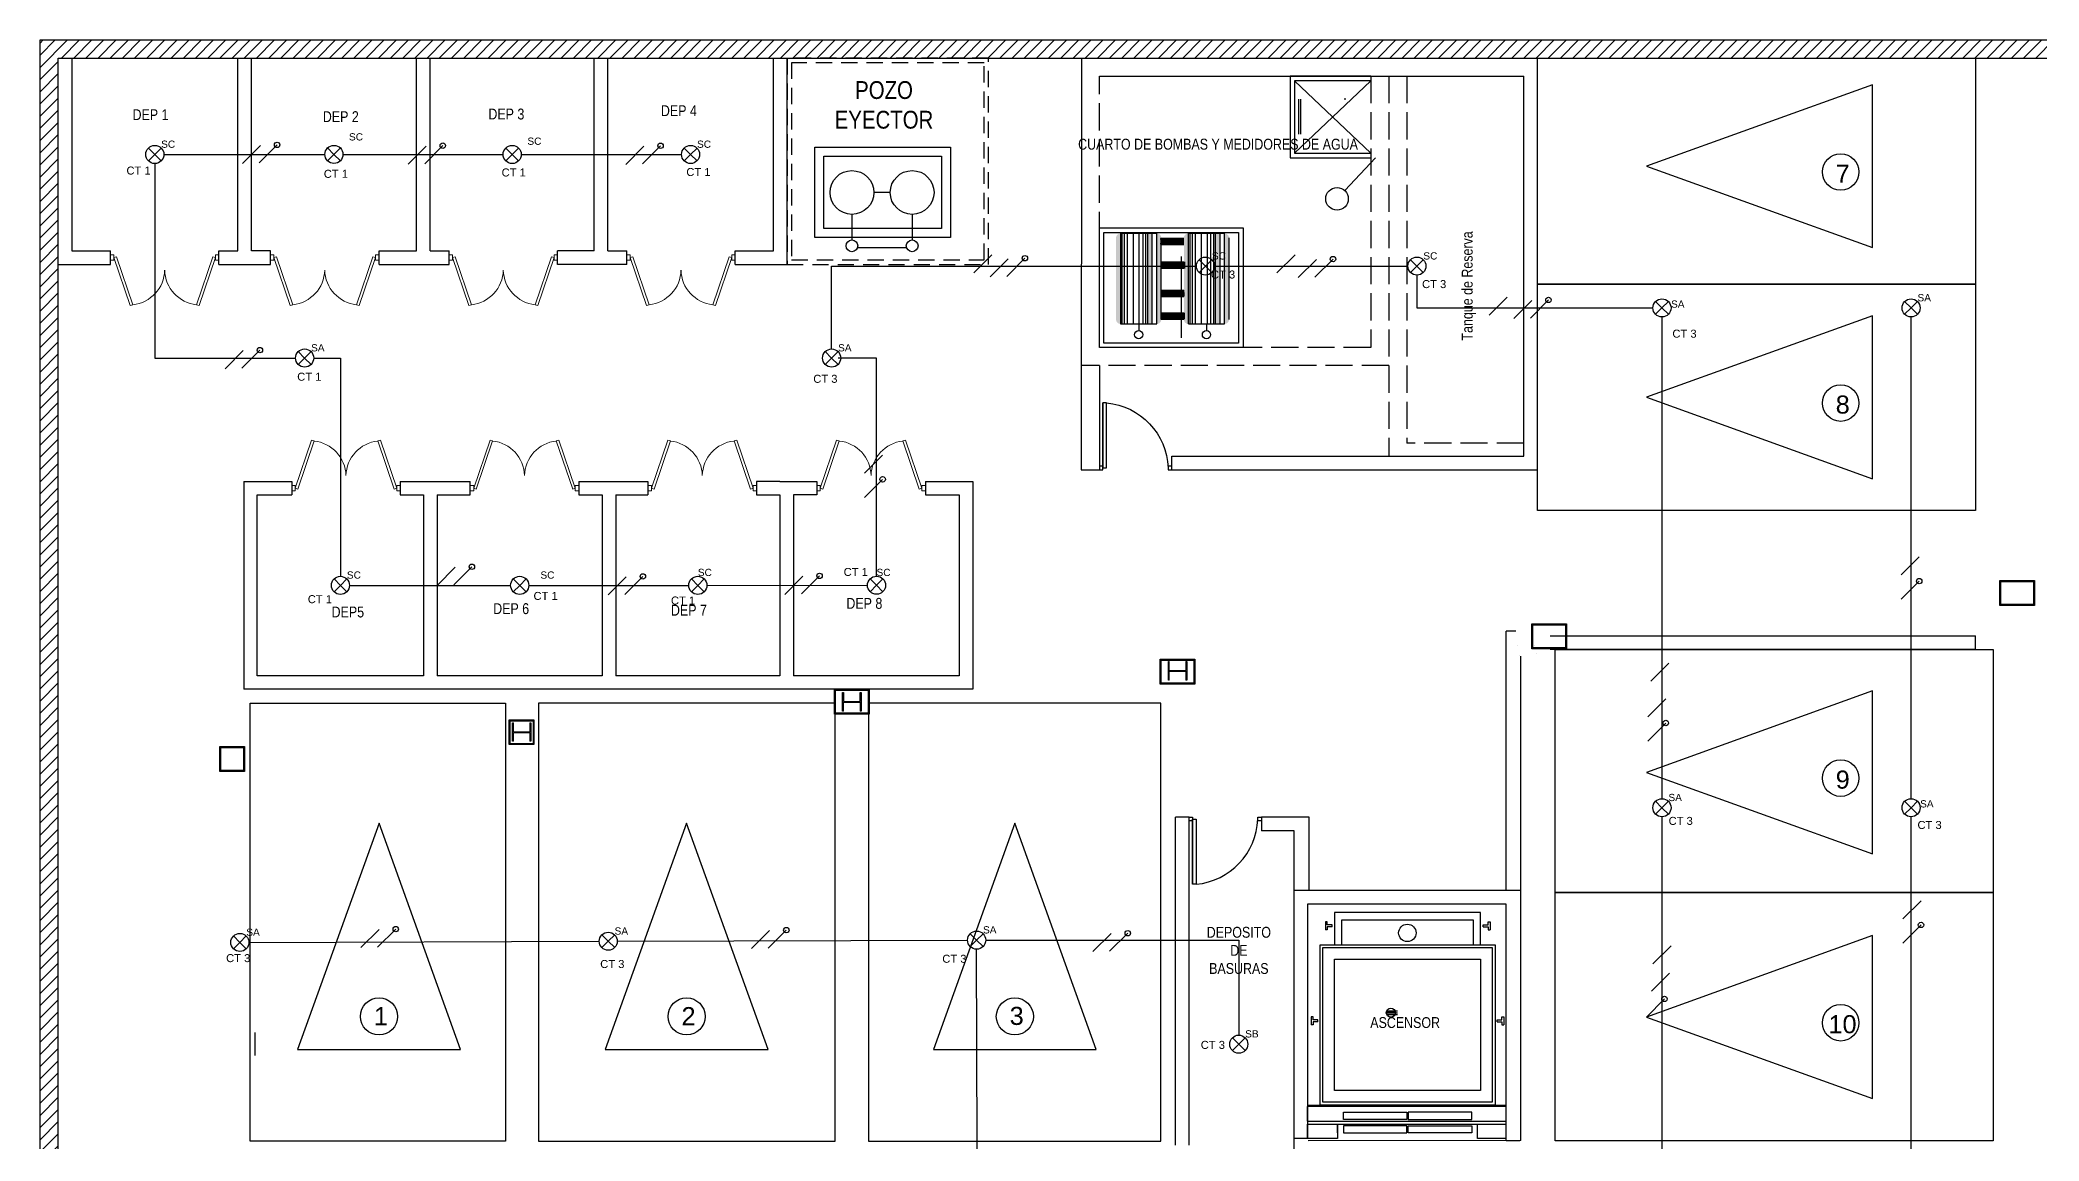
# Model space of a CAD drawing. Header units: metres. Extents: x 0 to 113, y -32 to 21.
# Drawn here: x 19.66 to 41.75, y -21.96 to -9.79 of the extents above; entities that cross this region are included whole.
import ezdxf

# ---------------------------------------------------------------- set-up
doc = ezdxf.new("R2010")
doc.units = ezdxf.units.M
doc.header["$LTSCALE"] = 0.5
doc.linetypes.add('ACAD_ISO02W100', pattern=[15, 12, -3])
for name, color, linetype in [('EDIFICIO', 8, 'Continuous'), ('ENCHUFES', 5, 'Continuous'), ('FASES', 7, 'Continuous'), ('LUMINARIA', 1, 'Continuous'), ('PUNTO LUMINARIA', 7, 'Continuous'), ('TABLA', 7, 'Continuous'), ('TABLERO', 7, 'Continuous'), ('TUBERIA-TECHO-PARED', 7, 'Continuous')]:
    doc.layers.add(name, color=color, linetype=linetype)
doc.layers.add('puertas', color=34, linetype='Continuous', lineweight=9)
doc.styles.get("Standard").update_dxf_attribs({"font": 'arial.ttf'})

# ---------------------------------------------------------------- blocks, each defined once
blk = doc.blocks.new('PUERTA2')
for p, q in [((-0.1, 0.925), (-0.05, 0.925)), ((-0.1, 0.025), (-0.1, 0.925)), ((-0.05, 0.925), (-0.05, 0.025)), ((-0.05, 0.025), (-0.05, 0.925)), ((-1, 0.05), (-0.95, 0.05)), ((-1, 0), (-1, 0.05)), ((-0.95, 0), (-1, 0)), ((-0.95, 0.05), (-0.95, 0.025)), ((-0.95, 0.025), (-0.95, 0)), ((-0.05, 0.025), (-0.1, 0.025)), ((-0.05, 0.05), (0, 0.05)), ((-0.05, 0), (-0.05, 0.05)), ((0, 0), (-0.05, 0)), ((0, 0.05), (0, 0.025)), ((0, 0.025), (0, 0))]:
    blk.add_line(p, q)
blk.add_arc((-0.011, -0.011), 0.94, 95.4546, 177.8185)
blk = doc.blocks.new('pi')
at = {"layer": 'puertas'}
for p, q in [((1300.377, 1044.61), (1300.405, 1044.62)), ((1300.377, 1044.61), (1300.557, 1044.079)), ((1300.405, 1044.62), (1300.586, 1044.089)), ((1301.29, 1044.089), (1301.471, 1044.62)), ((1301.319, 1044.079), (1301.499, 1044.61)), ((1301.499, 1044.61), (1301.471, 1044.62)), ((1301.471, 1044.62), (1301.499, 1044.61)), ((1300.557, 1044.079), (1300.586, 1044.089)), ((1301.29, 1044.089), (1301.319, 1044.079))]:
    blk.add_line(p, q, dxfattribs=at)
for points in [[(1300.338, 1044.641), (1300.377, 1044.641), (1300.377, 1044.58), (1300.338, 1044.58)], [(1301.499, 1044.641), (1301.538, 1044.641), (1301.538, 1044.58), (1301.499, 1044.58)]]:
    blk.add_lwpolyline(points, close=True, dxfattribs=at)
for centre, start, end in [((1300.544, 1044.481), 276.1123, 358.675), ((1301.332, 1044.481), 181.325, 263.8877)]:
    blk.add_arc(centre, 0.394, start, end, dxfattribs=at)
blk = doc.blocks.new('*U140')
at = {"layer": 'LUMINARIA'}
for q in [(-0.071, 0.071), (-0.071, -0.071), (0.071, 0.071), (0.071, -0.071)]:
    blk.add_line((0, 0), q, dxfattribs=at)
blk.add_circle((0, 0), 0.1, dxfattribs=at)
blk = doc.blocks.new('*U141')
at = {"layer": 'LUMINARIA'}
for q in [(-0.071, 0.071), (-0.071, -0.071), (0.071, 0.071), (0.071, -0.071)]:
    blk.add_line((0, 0), q, dxfattribs=at)
blk.add_circle((0, 0), 0.1, dxfattribs=at)
blk = doc.blocks.new('*U142')
at = {"layer": 'LUMINARIA'}
for q in [(-0.071, 0.071), (-0.071, -0.071), (0.071, 0.071), (0.071, -0.071)]:
    blk.add_line((0, 0), q, dxfattribs=at)
blk.add_circle((0, 0), 0.1, dxfattribs=at)
blk = doc.blocks.new('*U143')
at = {"layer": 'LUMINARIA'}
for q in [(-0.071, 0.071), (-0.071, -0.071), (0.071, 0.071), (0.071, -0.071)]:
    blk.add_line((0, 0), q, dxfattribs=at)
blk.add_circle((0, 0), 0.1, dxfattribs=at)
blk = doc.blocks.new('*U144')
at = {"layer": 'LUMINARIA'}
for q in [(-0.071, 0.071), (-0.071, -0.071), (0.071, 0.071), (0.071, -0.071)]:
    blk.add_line((0, 0), q, dxfattribs=at)
blk.add_circle((0, 0), 0.1, dxfattribs=at)
blk = doc.blocks.new('*U145')
at = {"layer": 'LUMINARIA'}
for q in [(-0.071, 0.071), (-0.071, -0.071), (0.071, 0.071), (0.071, -0.071)]:
    blk.add_line((0, 0), q, dxfattribs=at)
blk.add_circle((0, 0), 0.1, dxfattribs=at)
blk = doc.blocks.new('*U146')
at = {"layer": 'LUMINARIA'}
for q in [(-0.071, 0.071), (-0.071, -0.071), (0.071, 0.071), (0.071, -0.071)]:
    blk.add_line((0, 0), q, dxfattribs=at)
blk.add_circle((0, 0), 0.1, dxfattribs=at)
blk = doc.blocks.new('*U147')
at = {"layer": 'LUMINARIA'}
for q in [(-0.071, 0.071), (-0.071, -0.071), (0.071, 0.071), (0.071, -0.071)]:
    blk.add_line((0, 0), q, dxfattribs=at)
blk.add_circle((0, 0), 0.1, dxfattribs=at)
blk = doc.blocks.new('*U148')
at = {"layer": 'LUMINARIA'}
for q in [(-0.071, 0.071), (-0.071, -0.071), (0.071, 0.071), (0.071, -0.071)]:
    blk.add_line((0, 0), q, dxfattribs=at)
blk.add_circle((0, 0), 0.1, dxfattribs=at)
blk = doc.blocks.new('*U149')
at = {"layer": 'LUMINARIA'}
for q in [(-0.071, 0.071), (-0.071, -0.071), (0.071, 0.071), (0.071, -0.071)]:
    blk.add_line((0, 0), q, dxfattribs=at)
blk.add_circle((0, 0), 0.1, dxfattribs=at)
blk = doc.blocks.new('*U150')
at = {"layer": 'LUMINARIA'}
for q in [(-0.071, 0.071), (-0.071, -0.071), (0.071, 0.071), (0.071, -0.071)]:
    blk.add_line((0, 0), q, dxfattribs=at)
blk.add_circle((0, 0), 0.1, dxfattribs=at)
blk = doc.blocks.new('*U156')
at = {"layer": 'LUMINARIA'}
for q in [(-0.071, 0.071), (-0.071, -0.071), (0.071, 0.071), (0.071, -0.071)]:
    blk.add_line((0, 0), q, dxfattribs=at)
blk.add_circle((0, 0), 0.1, dxfattribs=at)
blk = doc.blocks.new('*U157')
at = {"layer": 'LUMINARIA'}
for q in [(-0.071, 0.071), (-0.071, -0.071), (0.071, 0.071), (0.071, -0.071)]:
    blk.add_line((0, 0), q, dxfattribs=at)
blk.add_circle((0, 0), 0.1, dxfattribs=at)
blk = doc.blocks.new('*U160')
at = {"layer": 'LUMINARIA'}
for q in [(-0.071, 0.071), (-0.071, -0.071), (0.071, 0.071), (0.071, -0.071)]:
    blk.add_line((0, 0), q, dxfattribs=at)
blk.add_circle((0, 0), 0.1, dxfattribs=at)
blk = doc.blocks.new('*U161')
at = {"layer": 'LUMINARIA'}
for q in [(-0.071, 0.071), (-0.071, -0.071), (0.071, 0.071), (0.071, -0.071)]:
    blk.add_line((0, 0), q, dxfattribs=at)
blk.add_circle((0, 0), 0.1, dxfattribs=at)
blk = doc.blocks.new('*U169')
at = {"layer": 'LUMINARIA'}
for q in [(-0.071, 0.071), (-0.071, -0.071), (0.071, 0.071), (0.071, -0.071)]:
    blk.add_line((0, 0), q, dxfattribs=at)
blk.add_circle((0, 0), 0.1, dxfattribs=at)
blk = doc.blocks.new('*U170')
at = {"layer": 'LUMINARIA'}
for q in [(-0.071, 0.071), (-0.071, -0.071), (0.071, 0.071), (0.071, -0.071)]:
    blk.add_line((0, 0), q, dxfattribs=at)
blk.add_circle((0, 0), 0.1, dxfattribs=at)
blk = doc.blocks.new('*U171')
at = {"layer": 'LUMINARIA'}
for q in [(-0.071, 0.071), (-0.071, -0.071), (0.071, 0.071), (0.071, -0.071)]:
    blk.add_line((0, 0), q, dxfattribs=at)
blk.add_circle((0, 0), 0.1, dxfattribs=at)
blk = doc.blocks.new('*U172')
at = {"layer": 'LUMINARIA'}
for q in [(-0.071, 0.071), (-0.071, -0.071), (0.071, 0.071), (0.071, -0.071)]:
    blk.add_line((0, 0), q, dxfattribs=at)
blk.add_circle((0, 0), 0.1, dxfattribs=at)
blk = doc.blocks.new('*U183')
at = {"layer": 'LUMINARIA'}
for q in [(-0.071, 0.071), (-0.071, -0.071), (0.071, 0.071), (0.071, -0.071)]:
    blk.add_line((0, 0), q, dxfattribs=at)
blk.add_circle((0, 0), 0.1, dxfattribs=at)
blk = doc.blocks.new('FASE')
at = {"layer": 'FASES', "ltscale": 0.5}
blk.add_line((-0.1, -0.1), (0.1, 0.1), dxfattribs=at)
blk = doc.blocks.new('FASE NEUTRO')
at = {"layer": 'FASES', "ltscale": 0.5}
h = blk.add_hatch(dxfattribs=at)
h.set_pattern_fill('ANGLE', color=256)
h.set_pattern_definition([(0, (0, 0), (0, 6.985), [5.08, -1.905]), (90, (0, 0), (-6.985, 4e-16), [5.08, -1.905])])
h.paths.add_polyline_path([(0.07, 0.1, 1), (0.13, 0.1, 1)])
blk.add_lwpolyline([(-0.1, -0.1), (0.1, 0.1)], dxfattribs=at)
blk.add_circle((0.1, 0.1), 0.03, dxfattribs=at)
blk = doc.blocks.new('Tomacorriente de dos fases con neutro (208V)')
at = {"layer": 'ENCHUFES', "lineweight": 100}
h = blk.add_hatch(color=256, dxfattribs=at)
h.dxf.hatch_style = 1
h.paths.add_polyline_path([(0.045, 0.021), (-0.045, 0.021, 0.109518), (-0.05, 0), (0.05, 0, 0.109518)])
at = {"layer": 'ENCHUFES'}
for p, q in [((-0.05, 0), (0.075, 0)), ((-0.045, 0.021), (0.074, 0.021)), ((-0.045, -0.021), (0.074, -0.021))]:
    blk.add_line(p, q, dxfattribs=at)
blk.add_circle((0, 0), 0.05, dxfattribs=at)

msp = doc.modelspace()

# ---------------------------------------------------------------- hatches: boundary and pattern name
at = {"layer": 'EDIFICIO'}
h = msp.add_hatch(dxfattribs=at)
h.set_pattern_fill('ANSI31', color=252, scale=0.03, style=0)
h.set_pattern_definition([(45, (-695.46298, -1140.23354), (-0.067351921, 0.067351921), [])])
h.paths.add_polyline_path([(50.625, -9.787), (19.658, -9.787), (19.658, -12.619), (19.658, -18.056), (19.658, -32.21), (41.512, -32.21), (55.528, -32.21), (55.528, -15.141, 0.387418)])
h.paths.add_polyline_path([(50.616, -9.987, -0.386911), (55.328, -15.142), (55.328, -32.01), (41.512, -32.01), (19.858, -32.01), (19.858, -18.056), (19.858, -12.619), (19.858, -9.987)], flags=16)
at = {"layer": 'EDIFICIO', "linetype": 'ByBlock', "ltscale": 0.03}
h = msp.add_hatch(color=252, dxfattribs=at)
h.paths.add_polyline_path([(31.602, -11.926, 0.414214), (31.552, -11.976), (31.552, -12.589), (31.602, -12.589)])
h.paths.add_polyline_path([(31.602, -12.589), (31.552, -12.589), (31.552, -12.789), (31.602, -12.789)])
h.paths.add_polyline_path([(31.602, -12.789), (31.552, -12.789), (31.552, -12.876, 0.414214), (31.602, -12.926)])
h.paths.add_polyline_path([(31.902, -12.589), (31.952, -12.589), (31.952, -11.926), (31.902, -11.926)])
h.paths.add_polyline_path([(31.952, -12.589), (31.902, -12.589), (31.902, -12.789), (31.952, -12.789)])
h.paths.add_polyline_path([(31.952, -12.789), (31.902, -12.789), (31.902, -12.926), (31.952, -12.926)])
h.paths.add_polyline_path([(32.002, -12.589), (32.052, -12.589), (32.052, -11.976, 0.414214), (32.002, -11.926)])
h.paths.add_polyline_path([(32.052, -12.589), (32.002, -12.589), (32.002, -12.789), (32.052, -12.789)])
h.paths.add_polyline_path([(32.002, -12.926, 0.414214), (32.052, -12.876), (32.052, -12.789), (32.002, -12.789)])
h.paths.add_polyline_path([(32.351, -11.926, 0.414214), (32.301, -11.976), (32.301, -12.589), (32.351, -12.589)])
h.paths.add_polyline_path([(32.351, -12.589), (32.301, -12.589), (32.301, -12.789), (32.351, -12.789)])
h.paths.add_polyline_path([(32.351, -12.789), (32.301, -12.789), (32.301, -12.876, 0.414214), (32.351, -12.926)])
h.paths.add_polyline_path([(32.701, -11.926), (32.651, -11.926), (32.651, -12.589), (32.701, -12.589)])
h.paths.add_polyline_path([(32.701, -12.589), (32.651, -12.589), (32.651, -12.789), (32.701, -12.789)])
h.paths.add_polyline_path([(32.701, -12.789), (32.651, -12.789), (32.651, -12.926), (32.701, -12.926)])
h.paths.add_polyline_path([(32.801, -11.976, 0.414214), (32.751, -11.926), (32.751, -12.589), (32.801, -12.589)])
h.paths.add_polyline_path([(32.801, -12.589), (32.751, -12.589), (32.751, -12.789), (32.801, -12.789)])
h.paths.add_polyline_path([(32.801, -12.789), (32.751, -12.789), (32.751, -12.926, 0.414214), (32.801, -12.876)])

# ---------------------------------------------------------------- linework, layer by layer
at = {"layer": 'EDIFICIO', "color": 252}
for p, q in [((20.008, -9.987), (20.008, -12.118)), ((21.846, -12.118), (21.846, -9.987)), ((21.996, -12.118), (21.996, -9.987)), ((23.819, -12.118), (23.819, -9.987)), ((23.969, -12.118), (23.969, -9.987)), ((25.784, -12.118), (25.784, -9.987)), ((25.934, -12.118), (25.934, -9.987)), ((27.765, -12.118), (27.765, -9.988)), ((27.915, -12.268), (27.915, -9.988)), ((31.168, -9.987), (31.167, -14.538)), ((31.167, -9.987), (36.209, -9.987)), ((36.209, -14.538), (36.209, -9.987)), ((31.367, -10.187), (36.059, -10.187)), ((36.059, -14.388), (36.059, -10.187)), ((20.008, -12.118), (20.436, -12.118)), ((20.436, -12.268), (20.436, -12.118)), ((21.636, -12.118), (21.846, -12.118)), ((21.636, -12.268), (21.636, -12.118)), ((22.205, -12.118), (21.996, -12.118)), ((22.205, -12.268), (22.205, -12.118)), ((23.405, -12.118), (23.819, -12.118)), ((23.405, -12.268), (23.405, -12.118)), ((23.969, -12.118), (24.179, -12.118)), ((24.179, -12.268), (24.179, -12.118)), ((25.784, -12.118), (25.379, -12.118)), ((25.379, -12.268), (25.379, -12.118)), ((25.934, -12.118), (26.143, -12.118)), ((26.143, -12.268), (26.143, -12.118)), ((27.343, -12.118), (27.765, -12.118)), ((27.343, -12.268), (27.343, -12.118)), ((19.858, -12.268), (20.436, -12.268)), ((21.636, -12.268), (22.205, -12.268)), ((23.405, -12.268), (24.179, -12.268)), ((26.143, -12.268), (25.379, -12.268)), ((27.343, -12.268), (27.915, -12.268)), ((31.367, -13.387), (31.367, -14.538)), ((31.167, -14.538), (31.367, -14.538)), ((32.167, -14.388), (36.059, -14.388)), ((32.167, -14.538), (32.167, -14.388)), ((32.167, -14.538), (36.209, -14.538)), ((21.91, -14.667), (22.44, -14.667)), ((21.91, -14.667), (21.91, -16.965)), ((22.44, -14.667), (22.44, -14.817)), ((23.64, -14.667), (24.413, -14.667)), ((23.64, -14.667), (23.64, -14.817)), ((24.413, -14.817), (24.413, -14.667)), ((25.613, -14.667), (26.378, -14.667)), ((25.613, -14.667), (25.613, -14.817)), ((26.378, -14.667), (26.378, -14.817)), ((27.836, -14.667), (27.578, -14.667)), ((27.578, -14.667), (27.578, -14.817)), ((27.836, -14.667), (27.986, -14.667)), ((27.986, -14.667), (28.244, -14.667)), ((28.244, -14.667), (28.244, -14.817)), ((29.444, -14.667), (29.967, -14.667)), ((29.444, -14.667), (29.444, -14.817)), ((29.967, -14.667), (29.967, -16.965)), ((22.06, -16.815), (22.06, -14.817)), ((22.06, -14.817), (22.44, -14.817)), ((23.64, -14.817), (23.898, -14.817)), ((23.898, -14.817), (23.898, -16.815)), ((24.048, -14.817), (24.048, -16.815)), ((24.048, -14.817), (24.413, -14.817)), ((25.613, -14.817), (25.871, -14.817)), ((25.613, -14.817), (25.871, -14.817)), ((25.871, -14.817), (25.871, -16.815)), ((26.021, -14.817), (26.021, -16.815)), ((26.021, -14.817), (26.378, -14.817)), ((27.578, -14.817), (27.836, -14.817)), ((27.836, -14.817), (27.836, -16.815)), ((27.986, -14.817), (27.986, -16.815)), ((28.244, -14.817), (27.986, -14.817)), ((29.444, -14.817), (29.817, -14.817)), ((29.817, -14.817), (29.817, -16.815)), ((35.864, -19.19), (35.864, -16.323)), ((35.969, -16.323), (35.864, -16.323)), ((36.202, -16.571), (36.202, -16.571)), ((36.349, -16.373), (41.052, -16.373)), ((36.349, -16.523), (41.052, -16.523)), ((41.052, -16.523), (41.052, -16.373)), ((32.14, -16.758), (32.14, -16.659)), ((32.14, -16.758), (32.14, -16.659)), ((32.14, -16.758), (32.323, -16.758)), ((32.14, -16.863), (32.14, -16.764)), ((32.14, -16.863), (32.14, -16.764)), ((32.14, -16.764), (32.323, -16.764)), ((32.323, -16.659), (32.323, -16.758)), ((32.323, -16.659), (32.323, -16.758)), ((32.323, -16.764), (32.323, -16.863)), ((32.323, -16.764), (32.323, -16.863)), ((36.014, -16.589), (36.014, -16.589)), ((36.024, -19.19), (36.024, -16.599)), ((29.967, -16.965), (21.91, -16.965)), ((23.898, -16.815), (22.06, -16.815)), ((29.967, -16.965), (23.891, -16.965)), ((25.871, -16.815), (24.048, -16.815)), ((27.836, -16.815), (26.021, -16.815)), ((29.817, -16.815), (27.986, -16.815)), ((28.539, -17.001), (28.539, -17.1)), ((28.539, -17.001), (28.539, -17.1)), ((28.722, -17.1), (28.722, -17.001)), ((28.722, -17.1), (28.722, -17.001)), ((28.733, -17.001), (28.733, -17.205)), ((28.539, -17.1), (28.722, -17.1)), ((28.539, -17.205), (28.539, -17.106)), ((28.539, -17.205), (28.539, -17.106)), ((28.539, -17.106), (28.722, -17.106)), ((28.722, -17.106), (28.722, -17.205)), ((28.722, -17.106), (28.722, -17.205)), ((28.817, -17.125), (28.817, -17.125)), ((28.817, -17.136), (28.817, -17.136)), ((24.89, -17.435), (24.89, -17.336)), ((24.89, -17.435), (25.073, -17.435)), ((24.89, -17.54), (24.89, -17.441)), ((24.89, -17.441), (25.073, -17.441)), ((25.073, -17.336), (25.073, -17.435)), ((25.073, -17.441), (25.073, -17.54)), ((32.208, -22.004), (32.208, -18.38)), ((32.358, -18.38), (32.208, -18.38)), ((32.358, -22.004), (32.358, -18.38)), ((33.118, -18.39), (33.118, -18.39)), ((33.685, -18.38), (33.158, -18.38)), ((33.158, -18.38), (33.158, -18.53)), ((33.519, -18.53), (33.158, -18.53)), ((33.519, -23.218), (33.519, -18.529)), ((33.685, -19.19), (33.685, -18.38)), ((36.014, -19.19), (33.519, -19.19)), ((36.024, -21.954), (36.024, -19.19)), ((33.669, -19.34), (33.669, -21.932)), ((35.864, -19.34), (33.669, -19.34)), ((35.864, -21.954), (35.864, -19.34)), ((33.886, -19.537), (33.866, -19.537)), ((33.866, -19.537), (33.866, -19.625)), ((33.886, -19.625), (33.866, -19.625)), ((33.886, -19.57), (33.886, -19.537)), ((33.94, -19.57), (33.886, -19.57)), ((33.94, -19.591), (33.886, -19.591)), ((33.886, -19.591), (33.886, -19.625)), ((33.94, -19.591), (33.94, -19.57)), ((35.611, -19.591), (35.611, -19.57)), ((35.611, -19.57), (35.665, -19.57)), ((35.611, -19.591), (35.665, -19.591)), ((35.665, -19.57), (35.665, -19.537)), ((35.665, -19.537), (35.685, -19.537)), ((35.665, -19.591), (35.665, -19.625)), ((35.665, -19.625), (35.685, -19.625)), ((35.685, -19.537), (35.685, -19.625)), ((22.033, -20.76), (22.033, -21.012)), ((33.73, -20.586), (33.71, -20.586)), ((33.71, -20.586), (33.71, -20.675)), ((33.73, -20.675), (33.71, -20.675)), ((33.73, -20.619), (33.73, -20.586)), ((33.783, -20.619), (33.73, -20.619)), ((33.783, -20.641), (33.73, -20.641)), ((33.73, -20.641), (33.73, -20.675)), ((33.783, -20.641), (33.783, -20.619)), ((35.763, -20.619), (35.817, -20.619)), ((35.763, -20.641), (35.763, -20.619)), ((35.763, -20.641), (35.817, -20.641)), ((35.817, -20.619), (35.817, -20.586)), ((35.817, -20.586), (35.837, -20.586)), ((35.817, -20.641), (35.817, -20.675)), ((35.817, -20.675), (35.837, -20.675)), ((35.837, -20.586), (35.837, -20.675)), ((33.669, -21.738), (33.669, -21.577)), ((35.862, -21.738), (35.862, -21.577)), ((33.669, -21.932), (33.669, -21.771)), ((33.669, -21.932), (33.669, -21.771)), ((34, -21.868), (34, -21.771)), ((34, -21.771), (34, -21.932)), ((35.547, -21.932), (35.547, -21.771)), ((35.862, -21.932), (35.862, -21.771)), ((35.862, -21.932), (35.862, -21.771)), ((33.669, -21.932), (33.519, -21.932)), ((36.024, -21.954), (33.675, -21.957)), ((35.866, -21.954), (35.864, -21.954)), ((35.864, -21.954), (36.014, -21.954))]:
    msp.add_line(p, q, dxfattribs=at)
at = {"layer": 'EDIFICIO', "color": 252, "linetype": 'ACAD_ISO02W100', "ltscale": 0.03}
msp.add_line((27.965, -10.038), (27.965, -12.218), dxfattribs=at)
at = {"layer": 'EDIFICIO', "color": 252, "linetype": 'ACAD_ISO02W100', "ltscale": 0.05}
for p, q in [((31.367, -13.187), (31.368, -10.187)), ((31.367, -10.187), (34.367, -10.187)), ((34.367, -10.187), (34.367, -13.187)), ((34.567, -10.187), (34.567, -14.388)), ((34.767, -10.187), (34.767, -14.246)), ((34.367, -13.187), (31.367, -13.187)), ((34.567, -13.387), (31.167, -13.387)), ((36.059, -14.246), (34.767, -14.246))]:
    msp.add_line(p, q, dxfattribs=at)
at = {"layer": 'EDIFICIO', "color": 252, "linetype": 'ByBlock'}
for p, q in [((34.367, -10.187), (33.475, -10.187)), ((33.475, -10.187), (33.475, -11.089)), ((34.367, -10.237), (33.525, -10.237)), ((33.525, -10.237), (33.525, -11.039)), ((34.367, -10.237), (33.525, -11.039)), ((33.525, -10.237), (34.367, -11.039)), ((33.573, -10.827), (33.573, -10.441)), ((33.59, -10.441), (33.59, -10.827)), ((34.09, -10.441), (34.073, -10.441)), ((33.525, -11.039), (34.367, -11.039)), ((33.475, -11.089), (34.367, -11.089)), ((34.421, -11.089), (34.08, -11.452)), ((31.62, -12.926), (31.62, -11.926)), ((31.644, -12.926), (31.644, -11.926)), ((31.677, -12.926), (31.677, -11.926)), ((31.744, -12.926), (31.744, -11.926)), ((31.809, -12.926), (31.809, -11.926)), ((31.85, -12.926), (31.85, -11.926)), ((31.882, -12.926), (31.882, -11.926)), ((32.372, -12.926), (32.372, -11.926)), ((32.395, -12.926), (32.395, -11.926)), ((32.429, -12.926), (32.429, -11.926)), ((32.495, -12.926), (32.495, -11.926)), ((32.561, -12.926), (32.561, -11.926)), ((32.601, -12.926), (32.601, -11.926)), ((32.633, -12.926), (32.633, -11.926)), ((32.301, -11.989), (32.038, -11.989)), ((32.301, -12.041), (32.038, -12.041)), ((32.301, -11.984), (32.048, -11.984)), ((32.301, -12.045), (32.048, -12.045)), ((32.301, -11.996), (32.049, -11.996)), ((32.301, -12.009), (32.05, -12.009)), ((32.301, -12.022), (32.05, -12.022)), ((32.301, -12.035), (32.05, -12.035)), ((32.301, -11.98), (32.052, -11.98)), ((32.301, -12.05), (32.052, -12.05)), ((32.301, -12.242), (32.052, -12.242)), ((32.314, -12.246), (32.052, -12.246)), ((32.304, -12.251), (32.052, -12.251)), ((32.315, -12.258), (32.052, -12.258)), ((32.316, -12.271), (32.052, -12.271)), ((32.316, -12.284), (32.052, -12.284)), ((32.316, -12.297), (32.052, -12.297)), ((32.304, -12.303), (32.052, -12.303)), ((32.314, -12.308), (32.052, -12.308)), ((32.301, -12.312), (32.052, -12.312)), ((32.301, -12.566), (32.047, -12.566)), ((32.301, -12.557), (32.052, -12.557)), ((32.305, -12.561), (32.052, -12.561)), ((32.306, -12.573), (32.052, -12.573)), ((32.307, -12.586), (32.052, -12.586)), ((32.301, -12.618), (32.047, -12.618)), ((32.307, -12.599), (32.052, -12.599)), ((32.308, -12.612), (32.052, -12.612)), ((32.305, -12.622), (32.052, -12.622)), ((32.301, -12.627), (32.052, -12.627)), ((32.301, -12.806), (32.052, -12.806)), ((32.311, -12.81), (32.052, -12.81)), ((32.301, -12.815), (32.052, -12.815)), ((31.802, -12.926), (31.802, -12.999)), ((32.311, -12.822), (32.052, -12.822)), ((32.313, -12.835), (32.052, -12.835)), ((32.313, -12.848), (32.052, -12.848)), ((32.313, -12.861), (32.052, -12.861)), ((32.301, -12.867), (32.052, -12.867)), ((32.311, -12.871), (32.052, -12.871)), ((32.301, -12.876), (32.052, -12.876)), ((32.301, -12.876), (32.052, -12.876)), ((32.551, -12.926), (32.551, -12.999))]:
    msp.add_line(p, q, dxfattribs=at)
at = {"layer": 'EDIFICIO', "color": 252, "ltscale": 0.001}
for p, q in [((28.221, -11.972), (28.221, -10.972)), ((28.221, -10.972), (29.721, -10.972)), ((29.721, -10.972), (29.721, -11.972)), ((28.321, -11.872), (28.321, -11.072)), ((28.321, -11.072), (29.621, -11.072)), ((29.621, -11.072), (29.621, -11.872)), ((29.056, -11.473), (28.874, -11.473)), ((29.621, -11.872), (28.321, -11.872)), ((28.632, -11.716), (28.632, -11.998)), ((29.298, -11.716), (29.298, -11.998)), ((29.721, -11.972), (28.221, -11.972))]:
    msp.add_line(p, q, dxfattribs=at)
at = {"layer": 'EDIFICIO', "color": 252, "linetype": 'ByBlock', "ltscale": 0.03}
for p, q in [((31.602, -11.926), (31.602, -12.926)), ((32.002, -11.926), (31.602, -11.926)), ((31.902, -12.926), (31.902, -11.926)), ((31.952, -12.926), (31.952, -11.926)), ((32.002, -12.926), (32.002, -11.926)), ((32.351, -12.926), (32.351, -11.926)), ((32.751, -11.926), (32.351, -11.926)), ((32.651, -12.926), (32.651, -11.926)), ((32.701, -12.926), (32.701, -11.926)), ((32.751, -12.926), (32.751, -11.926)), ((32.052, -12.876), (32.052, -11.976)), ((32.801, -12.876), (32.801, -11.976)), ((32.272, -12.18), (32.272, -13.08)), ((31.602, -12.926), (32.002, -12.926)), ((32.351, -12.926), (32.751, -12.926))]:
    msp.add_line(p, q, dxfattribs=at)
at = {"layer": 'EDIFICIO', "color": 252, "ltscale": 6}
msp.add_line((28.694, -12.082), (29.236, -12.082), dxfattribs=at)
at = {"layer": 'EDIFICIO', "color": 252, "ltscale": 0.05}
for p, q in [((35.991, -16.477), (35.991, -16.477)), ((36.173, -16.477), (36.173, -16.477))]:
    msp.add_line(p, q, dxfattribs=at)
at = {"layer": 'EDIFICIO', "color": 252}
msp.add_lwpolyline([(55.528, -15.141), (55.528, -32.21), (41.512, -32.21), (19.658, -32.21), (19.658, -18.056), (19.658, -12.619), (19.658, -9.787), (50.625, -9.787, -0.387418), (55.528, -15.141)], format="xyb", dxfattribs=at)
msp.add_lwpolyline([(55.528, -15.141), (55.528, -32.21), (41.512, -32.21), (19.658, -32.21), (19.658, -18.056), (19.658, -12.619), (19.658, -9.787), (50.625, -9.787, -0.387418), (55.528, -15.141)], format="xyb", dxfattribs=at)
msp.add_lwpolyline([(55.528, -15.141), (55.528, -32.21), (41.512, -32.21), (19.658, -32.21), (19.658, -18.056), (19.658, -12.619), (19.658, -9.787), (50.625, -9.787, -0.387418), (55.528, -15.141)], format="xyb", dxfattribs=at)
msp.add_lwpolyline([(55.328, -15.142), (55.328, -32.01), (41.512, -32.01), (19.858, -32.01), (19.858, -18.056), (19.858, -12.619), (19.858, -9.987), (50.616, -9.987, -0.386911)], format="xyb", close=True, dxfattribs=at)
at = {"layer": 'EDIFICIO', "color": 252, "linetype": 'ACAD_ISO02W100', "ltscale": 0.03}
for points in [[(27.915, -9.988), (27.915, -12.268), (30.143, -12.268), (30.143, -9.988)], [(27.965, -10.038), (27.965, -12.218), (30.093, -12.218), (30.093, -10.038)]]:
    msp.add_lwpolyline(points, close=True, dxfattribs=at)
at = {"layer": 'EDIFICIO', "color": 252}
for points in [[(36.209, -12.487), (36.209, -9.987), (41.052, -9.987), (41.052, -12.487)], [(37.413, -11.183), (39.913, -12.083), (39.913, -10.283)], [(36.209, -14.987), (36.209, -12.487), (41.052, -12.487), (41.052, -14.987)], [(37.413, -13.737), (39.913, -14.637), (39.913, -12.837)], [(41.703, -16.039), (41.322, -16.039), (41.322, -15.763), (41.703, -15.763)], [(36.53, -16.518), (36.149, -16.518), (36.149, -16.242), (36.53, -16.242)], [(36.405, -19.21), (36.405, -16.524), (41.248, -16.524), (41.248, -19.21)], [(32.421, -16.907), (32.041, -16.907), (32.041, -16.632), (32.421, -16.632)], [(28.822, -17.24), (28.441, -17.24), (28.441, -16.965), (28.822, -16.965)], [(28.822, -17.24), (28.441, -17.24), (28.441, -16.965), (28.822, -16.965)], [(37.413, -17.883), (39.913, -18.783), (39.913, -16.983)], [(21.981, -17.118), (24.802, -17.118), (24.802, -21.961), (21.981, -21.961)], [(28.447, -17.118), (25.168, -17.118), (25.168, -21.961), (28.447, -21.961)], [(32.047, -17.118), (28.816, -17.117), (28.816, -21.96), (32.047, -21.96)], [(24.845, -17.303), (25.118, -17.303), (25.118, -17.577), (24.845, -17.577)], [(24.845, -17.303), (25.118, -17.303), (25.118, -17.577), (24.845, -17.577)], [(21.646, -17.599), (21.919, -17.599), (21.919, -17.873), (21.646, -17.873)], [(21.646, -17.599), (21.919, -17.599), (21.919, -17.873), (21.646, -17.873)], [(23.405, -18.446), (22.505, -20.946), (24.305, -20.946)], [(26.805, -18.446), (25.905, -20.946), (27.705, -20.946)], [(30.433, -18.446), (29.533, -20.946), (31.333, -20.946)], [(36.405, -21.956), (36.405, -19.21), (41.248, -19.21), (41.248, -21.956)], [(33.806, -19.788), (35.741, -19.788), (35.741, -21.561), (33.806, -21.561)], [(33.839, -19.82), (35.709, -19.82), (35.709, -21.529), (33.839, -21.529)], [(37.413, -20.588), (39.913, -21.488), (39.913, -19.688)], [(33.968, -19.949), (35.58, -19.949), (35.58, -21.4), (33.968, -21.4)], [(34.064, -21.641), (34.766, -21.641), (34.766, -21.72), (34.064, -21.72)], [(35.483, -21.641), (34.782, -21.641), (34.782, -21.72), (35.483, -21.72)], [(34.064, -21.868), (34.766, -21.868), (34.766, -21.789), (34.064, -21.789)], [(35.483, -21.868), (34.782, -21.868), (34.782, -21.789), (35.483, -21.789)]]:
    msp.add_lwpolyline(points, close=True, dxfattribs=at)
at = {"layer": 'EDIFICIO', "color": 252, "linetype": 'ByBlock'}
for points in [[(32.955, -11.865), (32.955, -13.187), (31.367, -13.187), (31.367, -11.865)], [(32.905, -11.915), (32.905, -13.137), (31.417, -13.137), (31.417, -11.915)]]:
    msp.add_lwpolyline(points, close=True, dxfattribs=at)
at = {"layer": 'EDIFICIO', "color": 252}
for points in [[(41.693, -16.029), (41.332, -16.029), (41.332, -15.773), (41.693, -15.773), (41.693, -16.029)], [(36.52, -16.508), (36.159, -16.508), (36.159, -16.252), (36.52, -16.252), (36.52, -16.508)], [(32.411, -16.897), (32.051, -16.897), (32.051, -16.642), (32.411, -16.642), (32.411, -16.897)], [(32.14, -16.863), (32.13, -16.863), (32.13, -16.659), (32.14, -16.659)], [(32.323, -16.659), (32.334, -16.659), (32.334, -16.863), (32.323, -16.863)], [(28.812, -17.23), (28.451, -17.23), (28.451, -16.975), (28.812, -16.975), (28.812, -17.23)], [(28.812, -17.23), (28.451, -17.23), (28.451, -16.975), (28.812, -16.975), (28.812, -17.23)], [(28.539, -17.205), (28.529, -17.205), (28.529, -17.001), (28.539, -17.001)], [(28.722, -17.001), (28.733, -17.001), (28.733, -17.205), (28.722, -17.205)], [(24.855, -17.313), (25.108, -17.313), (25.108, -17.567), (24.855, -17.567), (24.855, -17.313)], [(24.855, -17.313), (25.108, -17.313), (25.108, -17.567), (24.855, -17.567), (24.855, -17.313)], [(24.89, -17.54), (24.88, -17.54), (24.88, -17.336), (24.89, -17.336)], [(25.073, -17.336), (25.084, -17.336), (25.084, -17.54), (25.073, -17.54)], [(21.656, -17.609), (21.909, -17.609), (21.909, -17.863), (21.656, -17.863), (21.656, -17.609)], [(21.656, -17.609), (21.909, -17.609), (21.909, -17.863), (21.656, -17.863), (21.656, -17.609)], [(35.58, -19.788), (35.58, -19.432), (33.968, -19.432), (33.968, -19.788)], [(34.048, -19.788), (34.048, -19.513), (35.499, -19.513), (35.499, -19.788)], [(33.669, -21.561), (35.862, -21.561)], [(35.862, -21.577), (35.547, -21.577), (34, -21.577), (33.669, -21.577)], [(33.669, -21.738), (35.862, -21.738)], [(33.669, -21.771), (35.862, -21.771)], [(34, -21.932), (33.669, -21.932)], [(35.862, -21.932), (35.547, -21.932)], [(35.862, -21.932), (35.547, -21.932)]]:
    msp.add_lwpolyline(points, dxfattribs=at)
for centre, radius in [((39.561, -11.246), 0.202), ((39.561, -13.801), 0.202), ((39.561, -17.947), 0.202), ((34.772, -19.658), 0.0967), ((23.405, -20.581), 0.205), ((26.805, -20.581), 0.205), ((30.433, -20.581), 0.205), ((39.561, -20.651), 0.202)]:
    msp.add_circle(centre, radius, dxfattribs=at)
at = {"layer": 'EDIFICIO', "color": 252, "ltscale": 0.001}
for centre, radius in [((28.632, -11.473), 0.242), ((29.298, -11.473), 0.242), ((28.632, -12.063), 0.0647), ((29.298, -12.063), 0.0647)]:
    msp.add_circle(centre, radius, dxfattribs=at)
at = {"layer": 'EDIFICIO', "color": 252, "linetype": 'ByBlock'}
for centre, radius in [((33.994, -11.543), 0.125), ((31.802, -13.045), 0.0456), ((32.551, -13.045), 0.0456)]:
    msp.add_circle(centre, radius, dxfattribs=at)
at = {"layer": 'PUNTO LUMINARIA'}
for p in [(20.927, -11.053, 2.87), (22.907, -11.052), (24.877, -11.053, 2.87), (26.849, -11.053, 3), (32.54, -12.287, 3), (34.877, -12.287, 3), (37.586, -12.749, 2.924), (40.339, -12.749, 2.924), (22.583, -13.303, 2.924), (28.408, -13.303, 2.924), (22.979, -15.816, 2.87), (24.96, -15.816, 2.87), (26.929, -15.816, 2.87), (28.904, -15.815), (37.586, -18.274, 2.924), (40.339, -18.274, 2.924), (21.867, -19.763, 2.924), (25.939, -19.75, 2.924), (30.011, -19.738, 2.924)]:
    msp.add_point(p, dxfattribs=at)
at = {"layer": 'TUBERIA-TECHO-PARED', "ltscale": 0.5}
for p, q in [((21.027, -11.053, 2.87), (22.807, -11.052)), ((23.007, -11.052), (24.777, -11.053, 2.87)), ((24.977, -11.053, 2.87), (26.749, -11.053, 3)), ((23.079, -15.816, 2.87), (24.86, -15.816, 2.87)), ((25.06, -15.816, 2.87), (26.829, -15.816, 2.87)), ((27.029, -15.816, 2.87), (28.804, -15.815))]:
    msp.add_line(p, q, dxfattribs=at)
for points, elevation in [([(20.927, -11.153), (20.927, -13.303), (22.483, -13.303)], 2.87), ([(28.408, -13.203), (28.408, -12.287), (32.44, -12.287)], 2.924), ([(32.64, -12.287), (34.777, -12.287)], 3), ([(34.877, -12.387), (34.877, -12.749), (37.486, -12.749)], 3), ([(37.586, -12.849), (37.586, -18.174)], 2.924), ([(40.339, -18.174), (40.339, -12.849)], 2.924), ([(22.683, -13.303), (22.979, -13.303), (22.979, -15.716)], 2.924), ([(37.586, -18.374), (37.586, -23.699)], 2.924), ([(40.339, -23.699), (40.339, -18.374)], 2.924), ([(21.967, -19.763), (25.839, -19.75)], 2.924), ([(26.039, -19.75), (29.911, -19.738)], 2.924), ([(30.028, -25.287), (30.011, -19.838)], 2.924), ([(30.111, -19.738), (32.908, -19.738), (32.908, -20.788)], 2.924)]:
    msp.add_lwpolyline(points, dxfattribs=dict(at, elevation=elevation))
msp.add_lwpolyline([(28.904, -15.715), (28.904, -13.303), (28.479, -13.303)], dxfattribs=at)

# ---------------------------------------------------------------- block references
at = {"layer": 'EDIFICIO', "color": 252}
for p in [(-1279.902, -1056.803), (-1278.133, -1056.803), (-1276.159, -1056.803), (-1274.195, -1056.803)]:
    msp.add_blockref('pi', p, dxfattribs=at)
at = {"layer": 'EDIFICIO', "color": 252, "xscale": -0.7999999999997272, "yscale": 0.7999999999999545, "zscale": 0.8000000000000628}
msp.add_blockref('PUERTA2', (31.367, -14.538), dxfattribs=at)
at = {"layer": 'EDIFICIO', "color": 252, "xscale": -1, "rotation": 180}
for p in [(-1277.898, 1029.869), (-1275.925, 1029.869), (-1273.96, 1029.869), (-1272.094, 1029.869)]:
    msp.add_blockref('pi', p, dxfattribs=at)
at = {"layer": 'EDIFICIO', "color": 252, "xscale": 0.7999999999997272, "yscale": 0.7999999999997272, "zscale": 0.7999999999997272, "rotation": 180}
msp.add_blockref('PUERTA2', (32.358, -18.38), dxfattribs=at)
at = {"layer": 'FASES', "ltscale": 0.5}
for name, p in [('FASE', (21.995, -11.052)), ('FASE NEUTRO', (22.179, -11.047)), ('FASE', (23.826, -11.06)), ('FASE NEUTRO', (24.01, -11.055)), ('FASE', (26.232, -11.062)), ('FASE NEUTRO', (26.417, -11.057)), ('FASE', (30.078, -12.263)), ('FASE', (30.26, -12.305)), ('FASE NEUTRO', (30.444, -12.3)), ('FASE', (33.43, -12.262)), ('FASE', (33.666, -12.314)), ('FASE NEUTRO', (33.85, -12.309)), ('FASE', (35.774, -12.731)), ('FASE', (36.047, -12.766)), ('FASE NEUTRO', (36.231, -12.761)), ('FASE', (21.805, -13.321, 2.87)), ('FASE NEUTRO', (21.989, -13.316, 2.87)), ('FASE', (28.872, -14.476)), ('FASE NEUTRO', (28.872, -14.744, 2.51)), ('FASE', (24.148, -15.716)), ('FASE NEUTRO', (24.332, -15.711)), ('FASE NEUTRO', (26.222, -15.817)), ('FASE NEUTRO', (28.174, -15.811)), ('FASE', (40.329, -15.601)), ('FASE', (26.038, -15.822)), ('FASE', (27.99, -15.816)), ('FASE NEUTRO', (40.329, -15.869, 2.51)), ('FASE', (37.562, -16.776)), ('FASE', (37.528, -17.169)), ('FASE NEUTRO', (37.528, -17.438, 2.51)), ('FASE', (40.349, -19.402)), ('FASE', (23.305, -19.721)), ('FASE NEUTRO', (23.49, -19.716)), ('FASE', (27.623, -19.732)), ('FASE NEUTRO', (27.807, -19.727)), ('FASE NEUTRO', (31.581, -19.761)), ('FASE NEUTRO', (40.349, -19.67, 2.51)), ('FASE', (31.396, -19.765)), ('FASE', (37.586, -19.9)), ('FASE', (37.57, -20.203)), ('FASE NEUTRO', (37.513, -20.488, 2.51))]:
    msp.add_blockref(name, p, dxfattribs=at)
at = {"layer": 'LUMINARIA'}
for name, p in [('*U140', (20.927, -11.053, 2.87)), ('*U141', (22.907, -11.052)), ('*U142', (24.877, -11.053, 2.87)), ('*U143', (26.849, -11.053, 3)), ('*U171', (32.54, -12.287, 3)), ('*U172', (34.877, -12.287, 3)), ('*U160', (37.586, -12.749, 2.924)), ('*U161', (40.339, -12.749, 2.924)), ('*U169', (22.583, -13.303, 2.924)), ('*U170', (28.408, -13.303, 2.924)), ('*U144', (22.979, -15.816, 2.87)), ('*U145', (24.96, -15.816, 2.87)), ('*U146', (26.929, -15.816, 2.87)), ('*U147', (28.904, -15.815)), ('*U156', (37.586, -18.274, 2.924)), ('*U157', (40.339, -18.274, 2.924)), ('*U148', (21.867, -19.763, 2.924)), ('*U149', (25.939, -19.75, 2.924)), ('*U150', (30.011, -19.738, 2.924)), ('*U183', (32.908, -20.888))]:
    msp.add_blockref(name, p, dxfattribs=at)
at = {"layer": 'TABLERO'}
msp.add_blockref('Tomacorriente de dos fases con neutro (208V)', (34.589, -20.54), dxfattribs=at)

# ---------------------------------------------------------------- texts
at = {"layer": 'EDIFICIO', "color": 252}
for s, insert, char_height, width, attachment_point in [('{\\fArial Narrow|b0|i0|c0|p34;\\H1.64x;POZO EYECTOR} ', (28.987, -10.506), 0.12, 0.86959, 5), ('{\\fArial Narrow|b0|i0|c0|p34;DEP 1}', (20.681, -10.553), 0.12, 0.7472, 1), ('{\\fArial Narrow|b0|i0|c0|p34;DEP 2}', (22.784, -10.575), 0.12, 0.62053, 1), ('{\\fArial Narrow|b0|i0|c0|p34;DEP 3}', (24.614, -10.546), 0.12, 0.63889, 1), ('{\\fArial Narrow|b0|i0|c0|p34;DEP 4}', (26.521, -10.509), 0.12, 0.6166, 1), ('{\\fArial Narrow|b0|i0|c0|p34;CUARTO DE BOMBAS Y MEDIDORES DE AGUA}', (32.679, -10.94), 0.12, 3.32713, 5), ('7', (39.506, -11.365), 0.2, 0.14894, 7), ('8', (39.506, -13.92), 0.2, 0.14894, 7), ('{\\fArial Narrow|b0|i0|c0|p34;DEP5}', (22.881, -16.172), 0.12, 0.61063, 7), ('{\\fArial Narrow|b0|i0|c0|p34;DEP 6}', (24.667, -16.135), 0.12, 0.6481, 7), ('{\\fArial Narrow|b0|i0|c0|p34;DEP 7}', (26.632, -16.15), 0.12, 0.672, 7), ('{\\fArial Narrow|b0|i0|c0|p34;DEP 8}', (28.571, -16.077), 0.12, 0.59583, 7), ('9', (39.506, -18.066), 0.2, 0.14894, 7), ('{\\fArial Narrow|b0|i0|c0|p34;DEPOSITO DE BASURAS }', (32.909, -19.852), 0.12, 0.86959, 5), ('1', (23.348, -20.678), 0.2, 0.14894, 7), ('2', (26.749, -20.678), 0.2, 0.14894, 7), ('3', (30.376, -20.678), 0.2, 0.14894, 7), ('{\\fArial Narrow|b0|i0|c0|p34;ASCENSOR }', (34.747, -20.65), 0.12, 0.86959, 5), ('10', (39.426, -20.77), 0.2, 0.14894, 7)]:
    msp.add_mtext(s, dxfattribs=dict(at, insert=insert, char_height=char_height, width=width, attachment_point=attachment_point))
at = {"layer": 'EDIFICIO', "color": 252, "insert": (35.451, -12.506), "char_height": 0.12, "width": 2.86051, "attachment_point": 5, "rotation": 90}
msp.add_mtext('{\\fArial Narrow|b0|i0|c0|p34;Tanque de Reserva}', dxfattribs=at)
at = {"layer": 'LUMINARIA'}
for s, p in [('CT 1', (20.614, -11.275)), ('CT 1', (22.795, -11.311)), ('CT 1', (24.76, -11.296)), ('CT 1', (26.802, -11.291)), ('CT 3', (32.601, -12.424)), ('CT 3', (34.934, -12.53)), ('CT 3', (37.701, -13.078)), ('CT 1', (22.501, -13.554)), ('CT 3', (28.205, -13.577)), ('CT 1', (28.541, -15.712)), ('CT 1', (25.113, -15.977)), ('CT 1', (22.618, -16.013)), ('CT 1', (26.632, -16.028)), ('CT 3', (37.659, -18.464)), ('CT 3', (40.41, -18.509, 2.924)), ('CT 3', (21.715, -19.981)), ('CT 3', (25.85, -20.046)), ('CT 3', (29.631, -19.988)), ('CT 3', (32.488, -20.94))]:
    msp.add_text(s, height=0.0884, dxfattribs=at).set_placement(p)
at = {"layer": 'TABLA', "ltscale": 0.5, "char_height": 0.08, "attachment_point": 1}
for s, insert in [('SC', (23.073, -10.818, 5.924)), ('SC', (20.997, -10.899, 8.794)), ('SC', (25.045, -10.866, 5.924)), ('SC', (26.92, -10.899, 5.924)), ('SC', (32.611, -12.134, 5.924)), ('SC', (34.948, -12.134, 5.924)), ('SA', (37.686, -12.667, 2.924)), ('SA', (40.41, -12.596, 2.924)), ('SA', (22.654, -13.15, 2.924)), ('SA', (28.479, -13.15, 2.924)), ('SC', (23.05, -15.662, 8.794)), ('SC', (25.189, -15.662, 8.794)), ('SC', (26.929, -15.633, 8.794)), ('SC', (28.904, -15.633, 5.924)), ('SA', (37.657, -18.121, 2.924)), ('SA', (40.439, -18.191, 2.924)), ('SA', (21.938, -19.61, 2.924)), ('SA', (26.009, -19.597, 2.924)), ('SA', (30.081, -19.584, 2.924)), ('SB', (32.979, -20.734, 2.924))]:
    msp.add_mtext_dynamic_manual_height_columns(s, width=0.13475, gutter_width=12.5, heights=[0], dxfattribs=dict(at, insert=insert))

doc.saveas('drawing.dxf')
